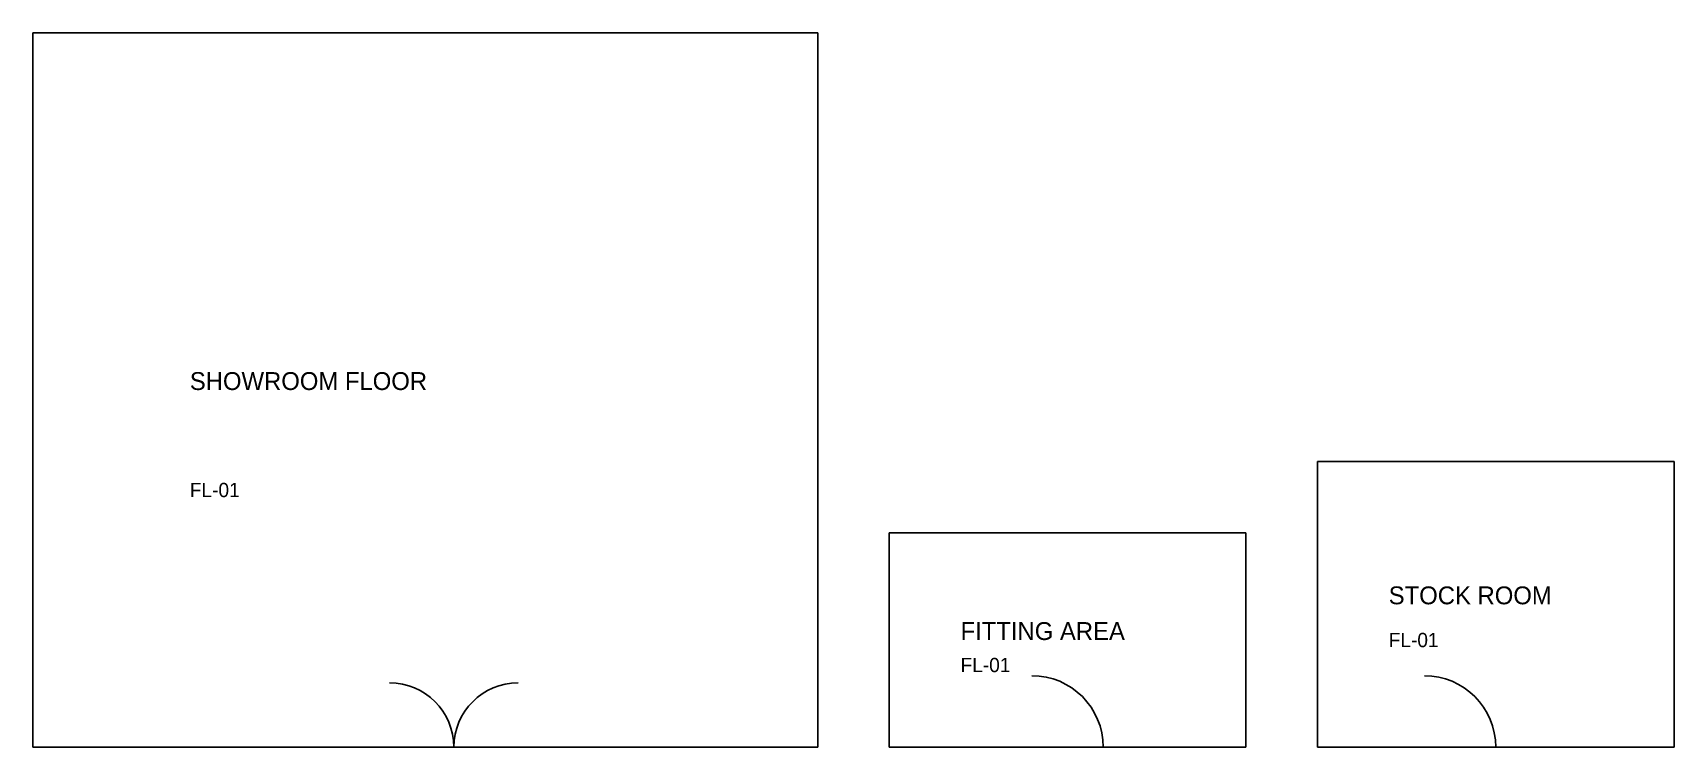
# Model space of a CAD drawing. Header units: millimetres. Extents: x 0 to 23000, y 0 to 10000.
import ezdxf

# ---------------------------------------------------------------- set-up
doc = ezdxf.new("R2010")
doc.units = ezdxf.units.MM

# ---------------------------------------------------------------- blocks, each defined once
blk = doc.blocks.new('DOOR_DOUBLE_1800')
blk.add_line((0, 0), (1800, 0))
for centre, start, end in [((0, 0), 0, 90), ((1800, 0), 90, 180)]:
    blk.add_arc(centre, 900, start, end)
blk = doc.blocks.new('DOOR_SINGLE_1000')
blk.add_line((0, 0), (1000, 0))
blk.add_arc((0, 0), 1000, 0, 90)

msp = doc.modelspace()

# ---------------------------------------------------------------- linework, layer by layer
at = {"layer": 'WALLS'}
for p, q in [((11000, 10000), (0, 10000)), ((0, 10000), (0, 0)), ((11000, 0), (11000, 10000)), ((23000, 4000), (18000, 4000)), ((18000, 4000), (18000, 0)), ((23000, 0), (23000, 4000)), ((17000, 3000), (12000, 3000)), ((12000, 3000), (12000, 0)), ((17000, 0), (17000, 3000)), ((0, 0), (11000, 0)), ((12000, 0), (17000, 0)), ((18000, 0), (23000, 0))]:
    msp.add_line(p, q, dxfattribs=at)

# ---------------------------------------------------------------- block references
at = {"layer": 'DOORS'}
for name, p in [('DOOR_SINGLE_1000', (14000, 0)), ('DOOR_SINGLE_1000', (19500, 0)), ('DOOR_DOUBLE_1800', (5000, 0))]:
    msp.add_blockref(name, p, dxfattribs=at)

# ---------------------------------------------------------------- texts
at = {"layer": 'FINISHES'}
for p in [(2200, 3500), (19000, 1400), (13000, 1050)]:
    msp.add_text('FL-01', height=200, dxfattribs=at).set_placement(p)
at = {"layer": 'ROOM_NAMES'}
for s, p in [('SHOWROOM FLOOR', (2200, 5000)), ('STOCK ROOM', (19000, 2000)), ('FITTING AREA', (13000, 1500))]:
    msp.add_text(s, height=250, dxfattribs=at).set_placement(p)

doc.saveas('drawing.dxf')
